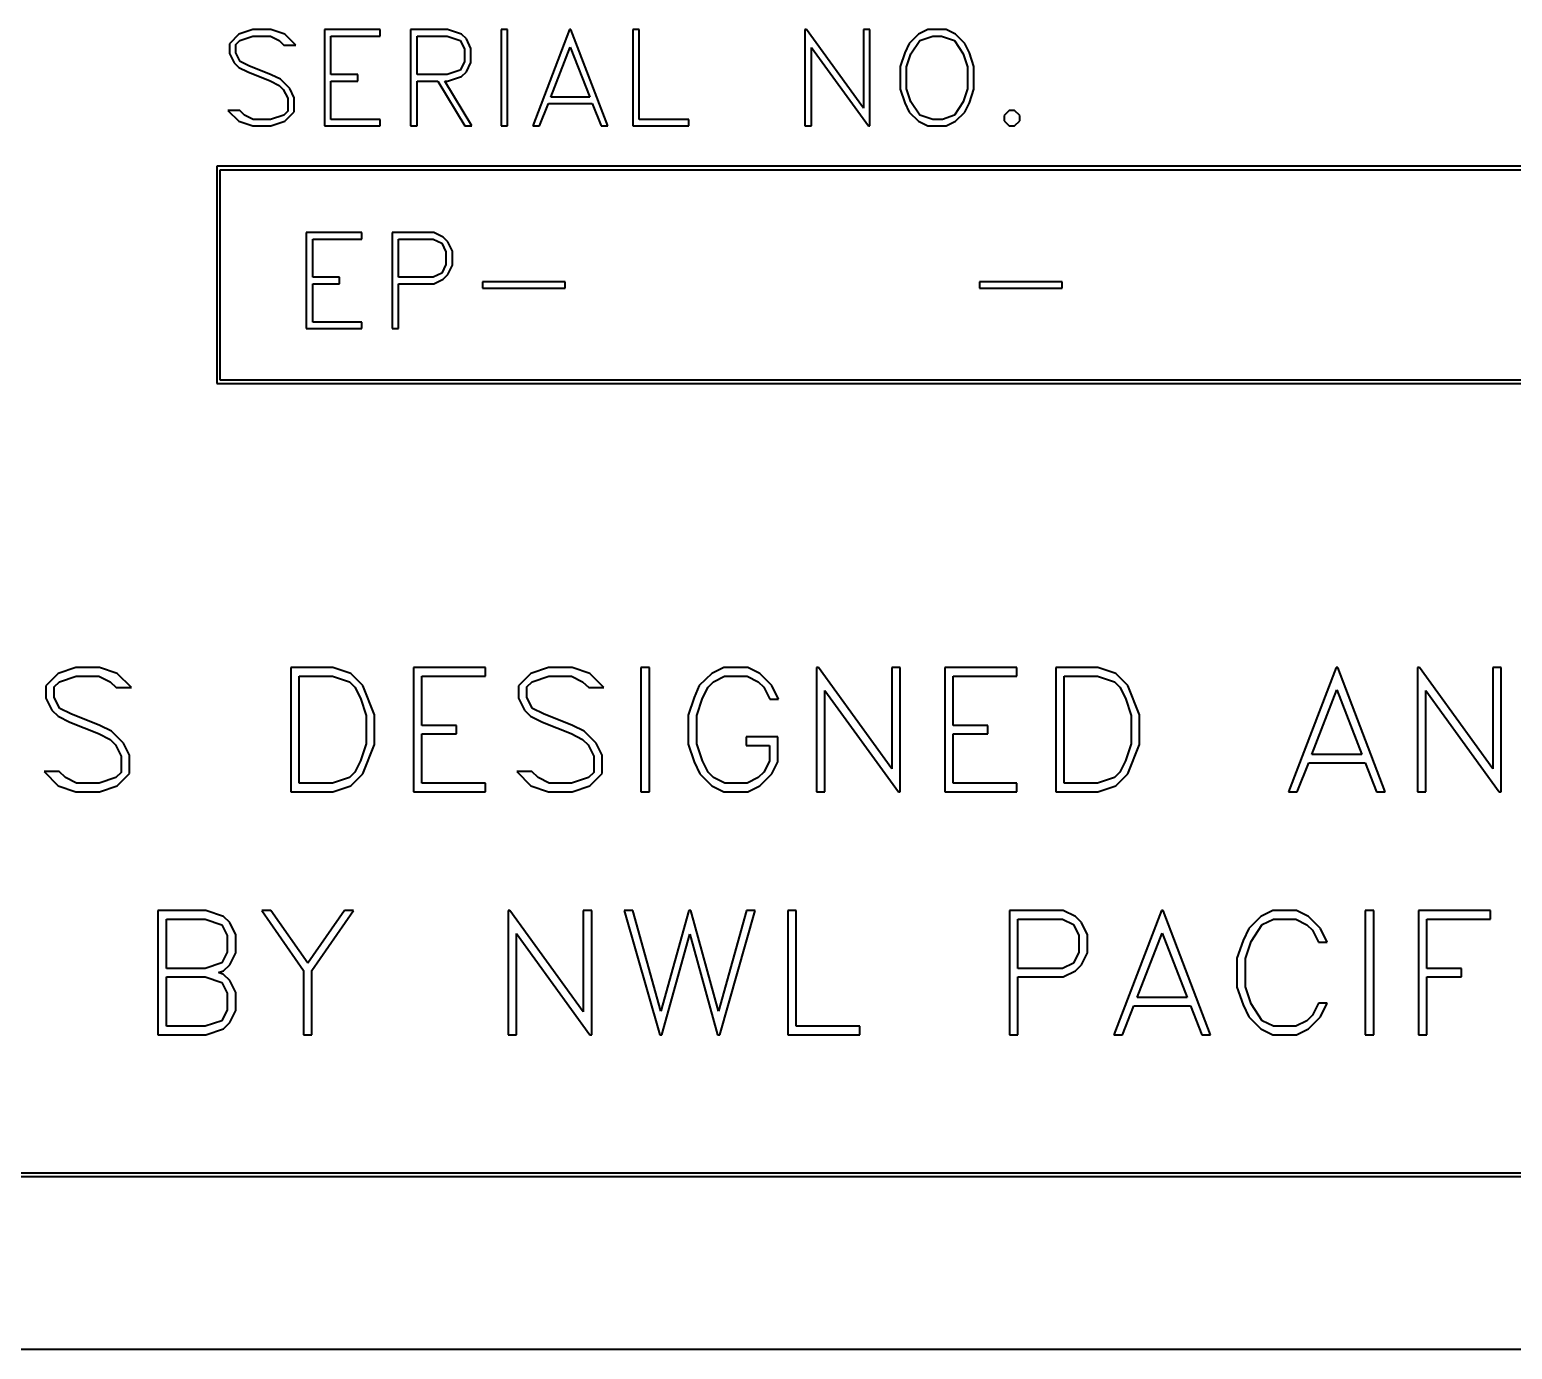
# Model space of a CAD drawing. Header units: millimetres. Extents: x 0 to 4205, y 0 to 2970.
# Drawn here: x 3446.36 to 3489.27, y 1705.12 to 1743.31 of the extents above; entities that cross this region are included whole.
import ezdxf

# ---------------------------------------------------------------- set-up
doc = ezdxf.new("R2010")
doc.units = ezdxf.units.MM
doc.header["$LTSCALE"] = 5
doc.layers.add('가시적인 것(ISO)', color=3, linetype='Continuous', lineweight=40)

msp = doc.modelspace()

# ---------------------------------------------------------------- linework, layer by layer
at = {"layer": '가시적인 것(ISO)'}
for p, q in [((3452.412, 1743.179), (3452.137, 1742.907)), ((3452.812, 1743.314), (3452.412, 1743.179)), ((3452.441, 1742.998), (3452.82, 1743.125)), ((3453.341, 1743.314), (3452.812, 1743.314)), ((3452.82, 1743.125), (3453.328, 1743.125)), ((3453.328, 1743.125), (3453.577, 1742.998)), ((3453.74, 1743.179), (3453.341, 1743.314)), ((3454.057, 1742.863), (3453.74, 1743.179)), ((3454.887, 1743.314), (3454.887, 1740.526)), ((3456.505, 1743.314), (3454.887, 1743.314)), ((3455.076, 1742.015), (3455.076, 1743.125)), ((3455.076, 1743.125), (3456.505, 1743.125)), ((3456.505, 1743.125), (3456.505, 1743.314)), ((3458.454, 1743.314), (3457.38, 1743.314)), ((3457.38, 1743.314), (3457.38, 1740.526)), ((3457.569, 1743.125), (3458.443, 1743.125)), ((3457.569, 1742.015), (3457.569, 1743.125)), ((3458.443, 1743.125), (3458.817, 1742.998)), ((3458.853, 1743.179), (3458.454, 1743.314)), ((3458.996, 1743.044), (3458.853, 1743.179)), ((3459.128, 1742.772), (3458.996, 1743.044)), ((3460.189, 1743.314), (3459.999, 1743.314)), ((3459.999, 1743.314), (3459.999, 1740.526)), ((3460.189, 1740.526), (3460.189, 1743.314)), ((3461.984, 1743.314), (3460.918, 1740.526)), ((3462.023, 1743.314), (3461.984, 1743.314)), ((3463.086, 1740.526), (3462.023, 1743.314)), ((3463.813, 1743.314), (3463.813, 1740.526)), ((3464.002, 1743.314), (3463.813, 1743.314)), ((3464.002, 1740.715), (3464.002, 1743.314)), ((3468.839, 1743.314), (3468.795, 1743.314)), ((3468.795, 1743.314), (3468.795, 1740.526)), ((3470.487, 1741.039), (3468.839, 1743.314)), ((3470.676, 1743.314), (3470.487, 1743.314)), ((3470.487, 1743.314), (3470.487, 1741.039)), ((3470.676, 1740.526), (3470.676, 1743.314)), ((3472.079, 1743.179), (3471.81, 1742.915)), ((3472.349, 1743.314), (3472.079, 1743.179)), ((3472.116, 1742.998), (3472.492, 1743.125)), ((3472.883, 1743.314), (3472.349, 1743.314)), ((3472.492, 1743.125), (3472.743, 1743.125)), ((3472.743, 1743.125), (3473.119, 1742.998)), ((3473.156, 1743.179), (3472.883, 1743.314)), ((3473.423, 1742.915), (3473.156, 1743.179)), ((3452.137, 1742.907), (3452.137, 1742.627)), ((3452.137, 1742.627), (3452.272, 1742.357)), ((3452.324, 1742.881), (3452.441, 1742.998)), ((3452.324, 1742.64), (3452.324, 1742.881)), ((3452.449, 1742.396), (3452.324, 1742.64)), ((3453.577, 1742.998), (3453.714, 1742.863)), ((3453.714, 1742.863), (3454.057, 1742.863)), ((3458.817, 1742.998), (3458.939, 1742.756)), ((3458.939, 1742.756), (3458.939, 1742.383)), ((3459.128, 1742.367), (3459.128, 1742.772)), ((3461.439, 1741.363), (3462.002, 1742.811)), ((3462.002, 1742.811), (3462.565, 1741.363)), ((3468.985, 1740.526), (3468.985, 1742.8)), ((3468.985, 1742.8), (3470.632, 1740.526)), ((3471.682, 1742.645), (3471.548, 1742.248)), ((3471.81, 1742.915), (3471.682, 1742.645)), ((3471.737, 1742.24), (3471.864, 1742.619)), ((3471.864, 1742.619), (3472.116, 1742.998)), ((3473.119, 1742.998), (3473.374, 1742.619)), ((3473.374, 1742.619), (3473.498, 1742.24)), ((3473.553, 1742.645), (3473.423, 1742.915)), ((3473.687, 1742.248), (3473.553, 1742.645)), ((3452.272, 1742.357), (3452.41, 1742.219)), ((3452.41, 1742.219), (3452.674, 1742.09)), ((3452.698, 1742.271), (3452.449, 1742.396)), ((3453.349, 1742.009), (3452.698, 1742.271)), ((3458.939, 1742.383), (3458.817, 1742.142)), ((3458.996, 1742.095), (3459.128, 1742.367)), ((3471.548, 1742.248), (3471.548, 1741.592)), ((3471.737, 1741.599), (3471.737, 1742.24)), ((3473.498, 1742.24), (3473.498, 1741.599)), ((3473.687, 1741.592), (3473.687, 1742.248)), ((3452.674, 1742.09), (3453.32, 1741.83)), ((3453.32, 1741.83), (3453.577, 1741.698)), ((3453.613, 1741.882), (3453.349, 1742.009)), ((3453.883, 1741.612), (3453.613, 1741.882)), ((3455.854, 1742.015), (3455.076, 1742.015)), ((3455.076, 1740.715), (3455.076, 1741.825)), ((3455.076, 1741.825), (3455.854, 1741.825)), ((3455.854, 1741.825), (3455.854, 1742.015)), ((3458.443, 1742.015), (3457.569, 1742.015)), ((3457.569, 1740.526), (3457.569, 1741.825)), ((3457.569, 1741.825), (3458.171, 1741.825)), ((3458.171, 1741.825), (3458.952, 1740.526)), ((3459.151, 1740.526), (3458.373, 1741.825)), ((3458.373, 1741.825), (3458.454, 1741.825)), ((3458.817, 1742.142), (3458.443, 1742.015)), ((3458.454, 1741.825), (3458.853, 1741.96)), ((3458.853, 1741.96), (3458.996, 1742.095)), ((3453.577, 1741.698), (3453.699, 1741.579)), ((3453.699, 1741.579), (3453.826, 1741.327)), ((3453.826, 1741.327), (3453.826, 1740.959)), ((3454.015, 1741.343), (3453.883, 1741.612)), ((3454.015, 1740.933), (3454.015, 1741.343)), ((3462.565, 1741.363), (3461.439, 1741.363)), ((3471.548, 1741.592), (3471.682, 1741.195)), ((3471.864, 1741.221), (3471.737, 1741.599)), ((3473.498, 1741.599), (3473.374, 1741.221)), ((3473.553, 1741.195), (3473.687, 1741.592)), ((3452.438, 1740.977), (3452.096, 1740.977)), ((3452.096, 1740.977), (3452.412, 1740.661)), ((3452.576, 1740.842), (3452.438, 1740.977)), ((3453.826, 1740.959), (3453.709, 1740.842)), ((3453.74, 1740.661), (3454.015, 1740.933)), ((3461.112, 1740.526), (3461.369, 1741.174)), ((3461.369, 1741.174), (3462.637, 1741.174)), ((3462.637, 1741.174), (3462.894, 1740.526)), ((3471.682, 1741.195), (3471.81, 1740.925)), ((3471.81, 1740.925), (3472.079, 1740.661)), ((3472.116, 1740.842), (3471.864, 1741.221)), ((3473.374, 1741.221), (3473.119, 1740.842)), ((3473.156, 1740.661), (3473.423, 1740.925)), ((3473.423, 1740.925), (3473.553, 1741.195)), ((3474.709, 1740.974), (3474.562, 1740.827)), ((3474.863, 1740.974), (3474.709, 1740.974)), ((3475.01, 1740.827), (3474.863, 1740.974)), ((3452.412, 1740.661), (3452.812, 1740.526)), ((3452.825, 1740.715), (3452.576, 1740.842)), ((3452.812, 1740.526), (3453.341, 1740.526)), ((3453.331, 1740.715), (3452.825, 1740.715)), ((3453.709, 1740.842), (3453.331, 1740.715)), ((3453.341, 1740.526), (3453.74, 1740.661)), ((3454.887, 1740.526), (3456.505, 1740.526)), ((3456.505, 1740.715), (3455.076, 1740.715)), ((3456.505, 1740.526), (3456.505, 1740.715)), ((3457.38, 1740.526), (3457.569, 1740.526)), ((3458.952, 1740.526), (3459.151, 1740.526)), ((3459.999, 1740.526), (3460.189, 1740.526)), ((3460.918, 1740.526), (3461.112, 1740.526)), ((3462.894, 1740.526), (3463.086, 1740.526)), ((3463.813, 1740.526), (3465.431, 1740.526)), ((3465.431, 1740.715), (3464.002, 1740.715)), ((3465.431, 1740.526), (3465.431, 1740.715)), ((3468.795, 1740.526), (3468.985, 1740.526)), ((3470.632, 1740.526), (3470.676, 1740.526)), ((3472.079, 1740.661), (3472.349, 1740.526)), ((3472.492, 1740.715), (3472.116, 1740.842)), ((3472.349, 1740.526), (3472.883, 1740.526)), ((3472.774, 1740.715), (3472.492, 1740.715)), ((3473.119, 1740.842), (3472.774, 1740.715)), ((3472.883, 1740.526), (3473.156, 1740.661)), ((3474.562, 1740.827), (3474.562, 1740.673)), ((3474.562, 1740.673), (3474.709, 1740.526)), ((3474.709, 1740.526), (3474.863, 1740.526)), ((3474.863, 1740.526), (3475.01, 1740.673)), ((3475.01, 1740.673), (3475.01, 1740.827)), ((3451.772, 1739.36), (3451.772, 1733.073)), ((3519.557, 1739.36), (3451.772, 1739.36)), ((3451.872, 1739.26), (3519.457, 1739.26)), ((3451.872, 1733.173), (3451.872, 1739.26)), ((3455.975, 1737.443), (3454.36, 1737.443)), ((3454.36, 1737.443), (3454.36, 1734.66)), ((3455.975, 1737.254), (3455.975, 1737.443)), ((3458.051, 1737.443), (3456.848, 1737.443)), ((3456.848, 1737.443), (3456.848, 1734.66)), ((3458.323, 1737.308), (3458.051, 1737.443)), ((3454.549, 1736.146), (3454.549, 1737.254)), ((3454.549, 1737.254), (3455.975, 1737.254)), ((3457.037, 1736.146), (3457.037, 1737.254)), ((3457.037, 1737.254), (3458.036, 1737.254)), ((3458.036, 1737.254), (3458.282, 1737.132)), ((3458.282, 1737.132), (3458.403, 1736.886)), ((3458.46, 1737.174), (3458.323, 1737.308)), ((3458.592, 1736.902), (3458.46, 1737.174)), ((3458.403, 1736.886), (3458.403, 1736.514)), ((3458.592, 1736.498), (3458.592, 1736.902)), ((3458.282, 1736.268), (3458.036, 1736.146)), ((3458.403, 1736.514), (3458.282, 1736.268)), ((3458.323, 1736.092), (3458.46, 1736.226)), ((3458.46, 1736.226), (3458.592, 1736.498)), ((3455.326, 1736.146), (3454.549, 1736.146)), ((3454.549, 1734.849), (3454.549, 1735.957)), ((3454.549, 1735.957), (3455.326, 1735.957)), ((3455.326, 1735.957), (3455.326, 1736.146)), ((3458.036, 1736.146), (3457.037, 1736.146)), ((3457.037, 1734.66), (3457.037, 1735.957)), ((3457.037, 1735.957), (3458.051, 1735.957)), ((3458.051, 1735.957), (3458.323, 1736.092)), ((3459.465, 1736.017), (3459.465, 1735.828)), ((3461.856, 1736.017), (3459.465, 1736.017)), ((3459.465, 1735.828), (3461.856, 1735.828)), ((3461.856, 1735.828), (3461.856, 1736.017)), ((3476.235, 1736.017), (3473.844, 1736.017)), ((3473.844, 1736.017), (3473.844, 1735.828)), ((3473.844, 1735.828), (3476.235, 1735.828)), ((3476.235, 1735.828), (3476.235, 1736.017)), ((3454.36, 1734.66), (3455.975, 1734.66)), ((3455.975, 1734.849), (3454.549, 1734.849)), ((3455.975, 1734.66), (3455.975, 1734.849)), ((3456.848, 1734.66), (3457.037, 1734.66)), ((3519.457, 1733.173), (3451.872, 1733.173)), ((3451.772, 1733.073), (3519.557, 1733.073)), ((3447.182, 1724.677), (3446.828, 1724.326)), ((3447.697, 1724.851), (3447.182, 1724.677)), ((3447.219, 1724.443), (3447.707, 1724.607)), ((3448.379, 1724.851), (3447.697, 1724.851)), ((3447.707, 1724.607), (3448.362, 1724.607)), ((3448.362, 1724.607), (3448.683, 1724.443)), ((3448.893, 1724.677), (3448.379, 1724.851)), ((3449.301, 1724.27), (3448.893, 1724.677)), ((3455.133, 1724.851), (3453.916, 1724.851)), ((3453.916, 1724.851), (3453.916, 1721.259)), ((3454.16, 1721.503), (3454.16, 1724.607)), ((3454.16, 1724.607), (3455.122, 1724.607)), ((3455.122, 1724.607), (3455.61, 1724.443)), ((3455.651, 1724.677), (3455.133, 1724.851)), ((3456.001, 1724.33), (3455.651, 1724.677)), ((3457.462, 1724.851), (3457.462, 1721.259)), ((3459.547, 1724.851), (3457.462, 1724.851)), ((3457.706, 1723.177), (3457.706, 1724.607)), ((3457.706, 1724.607), (3459.547, 1724.607)), ((3459.547, 1724.607), (3459.547, 1724.851)), ((3460.86, 1724.677), (3460.506, 1724.326)), ((3461.375, 1724.851), (3460.86, 1724.677)), ((3460.897, 1724.443), (3461.385, 1724.607)), ((3462.057, 1724.851), (3461.375, 1724.851)), ((3461.385, 1724.607), (3462.04, 1724.607)), ((3462.04, 1724.607), (3462.361, 1724.443)), ((3462.571, 1724.677), (3462.057, 1724.851)), ((3462.979, 1724.27), (3462.571, 1724.677)), ((3464.049, 1724.851), (3464.049, 1721.259)), ((3464.293, 1724.851), (3464.049, 1724.851)), ((3464.293, 1721.259), (3464.293, 1724.851)), ((3466.104, 1724.677), (3465.73, 1724.336)), ((3466.451, 1724.851), (3466.104, 1724.677)), ((3466.151, 1724.443), (3466.471, 1724.607)), ((3467.14, 1724.851), (3466.451, 1724.851)), ((3466.471, 1724.607), (3467.123, 1724.607)), ((3467.123, 1724.607), (3467.441, 1724.443)), ((3467.491, 1724.677), (3467.14, 1724.851)), ((3467.835, 1724.333), (3467.491, 1724.677)), ((3469.188, 1724.851), (3469.131, 1724.851)), ((3469.131, 1724.851), (3469.131, 1721.259)), ((3471.31, 1721.92), (3469.188, 1724.851)), ((3471.554, 1724.851), (3471.31, 1724.851)), ((3471.31, 1724.851), (3471.31, 1721.92)), ((3471.554, 1721.259), (3471.554, 1724.851)), ((3474.93, 1724.851), (3472.844, 1724.851)), ((3472.844, 1724.851), (3472.844, 1721.259)), ((3473.088, 1723.177), (3473.088, 1724.607)), ((3473.088, 1724.607), (3474.93, 1724.607)), ((3474.93, 1724.607), (3474.93, 1724.851)), ((3477.272, 1724.851), (3476.056, 1724.851)), ((3476.056, 1724.851), (3476.056, 1721.259)), ((3476.3, 1721.503), (3476.3, 1724.607)), ((3476.3, 1724.607), (3477.262, 1724.607)), ((3477.262, 1724.607), (3477.75, 1724.443)), ((3477.79, 1724.677), (3477.272, 1724.851)), ((3478.141, 1724.33), (3477.79, 1724.677)), ((3484.166, 1724.851), (3482.793, 1721.259)), ((3484.217, 1724.851), (3484.166, 1724.851)), ((3485.587, 1721.259), (3484.217, 1724.851)), ((3486.579, 1724.851), (3486.522, 1724.851)), ((3486.522, 1724.851), (3486.522, 1721.259)), ((3488.701, 1721.92), (3486.579, 1724.851)), ((3488.945, 1724.851), (3488.701, 1724.851)), ((3488.701, 1724.851), (3488.701, 1721.92)), ((3488.945, 1721.259), (3488.945, 1724.851)), ((3446.828, 1724.326), (3446.828, 1723.966)), ((3447.069, 1724.293), (3447.219, 1724.443)), ((3447.069, 1723.982), (3447.069, 1724.293)), ((3448.683, 1724.443), (3448.86, 1724.27)), ((3448.86, 1724.27), (3449.301, 1724.27)), ((3455.61, 1724.443), (3455.764, 1724.286)), ((3455.764, 1724.286), (3455.931, 1723.962)), ((3456.339, 1723.481), (3456.001, 1724.33)), ((3460.506, 1724.326), (3460.506, 1723.966)), ((3460.747, 1724.293), (3460.897, 1724.443)), ((3460.747, 1723.982), (3460.747, 1724.293)), ((3462.361, 1724.443), (3462.538, 1724.27)), ((3462.538, 1724.27), (3462.979, 1724.27)), ((3465.73, 1724.336), (3465.592, 1723.989)), ((3465.826, 1723.962), (3465.994, 1724.286)), ((3465.994, 1724.286), (3466.151, 1724.443)), ((3467.441, 1724.443), (3467.601, 1724.286)), ((3467.601, 1724.286), (3467.778, 1723.935)), ((3468.032, 1723.935), (3467.835, 1724.333)), ((3469.375, 1724.189), (3471.498, 1721.259)), ((3469.375, 1721.259), (3469.375, 1724.189)), ((3477.75, 1724.443), (3477.904, 1724.286)), ((3477.904, 1724.286), (3478.071, 1723.962)), ((3478.479, 1723.481), (3478.141, 1724.33)), ((3483.465, 1722.338), (3484.19, 1724.203)), ((3484.19, 1724.203), (3484.915, 1722.338)), ((3486.766, 1724.189), (3488.888, 1721.259)), ((3486.766, 1721.259), (3486.766, 1724.189)), ((3446.828, 1723.966), (3447.002, 1723.618)), ((3447.229, 1723.668), (3447.069, 1723.982)), ((3455.931, 1723.962), (3456.095, 1723.468)), ((3460.506, 1723.966), (3460.68, 1723.618)), ((3460.907, 1723.668), (3460.747, 1723.982)), ((3465.592, 1723.989), (3465.419, 1723.478)), ((3465.663, 1723.468), (3465.826, 1723.962)), ((3467.778, 1723.935), (3468.032, 1723.935)), ((3478.071, 1723.962), (3478.235, 1723.468)), ((3447.002, 1723.618), (3447.179, 1723.441)), ((3447.179, 1723.441), (3447.52, 1723.274)), ((3447.55, 1723.508), (3447.229, 1723.668)), ((3448.389, 1723.17), (3447.55, 1723.508)), ((3456.095, 1723.468), (3456.095, 1722.642)), ((3456.339, 1722.629), (3456.339, 1723.481)), ((3460.68, 1723.618), (3460.857, 1723.441)), ((3460.857, 1723.441), (3461.198, 1723.274)), ((3461.228, 1723.508), (3460.907, 1723.668)), ((3462.067, 1723.17), (3461.228, 1723.508)), ((3465.419, 1723.478), (3465.419, 1722.632)), ((3465.663, 1722.642), (3465.663, 1723.468)), ((3478.235, 1723.468), (3478.235, 1722.642)), ((3478.479, 1722.629), (3478.479, 1723.481)), ((3447.52, 1723.274), (3448.352, 1722.94)), ((3448.352, 1722.94), (3448.683, 1722.769)), ((3448.73, 1723.006), (3448.389, 1723.17)), ((3449.077, 1722.659), (3448.73, 1723.006)), ((3458.708, 1723.177), (3457.706, 1723.177)), ((3457.706, 1721.503), (3457.706, 1722.933)), ((3457.706, 1722.933), (3458.708, 1722.933)), ((3458.708, 1722.933), (3458.708, 1723.177)), ((3461.198, 1723.274), (3462.03, 1722.94)), ((3462.03, 1722.94), (3462.361, 1722.769)), ((3462.408, 1723.006), (3462.067, 1723.17)), ((3462.755, 1722.659), (3462.408, 1723.006)), ((3474.091, 1723.177), (3473.088, 1723.177)), ((3473.088, 1721.503), (3473.088, 1722.933)), ((3473.088, 1722.933), (3474.091, 1722.933)), ((3474.091, 1722.933), (3474.091, 1723.177)), ((3448.683, 1722.769), (3448.84, 1722.615)), ((3448.84, 1722.615), (3449.004, 1722.291)), ((3449.248, 1722.311), (3449.077, 1722.659)), ((3456.095, 1722.642), (3455.931, 1722.148)), ((3456.001, 1721.78), (3456.339, 1722.629)), ((3462.361, 1722.769), (3462.518, 1722.615)), ((3462.518, 1722.615), (3462.682, 1722.291)), ((3462.926, 1722.311), (3462.755, 1722.659)), ((3465.419, 1722.632), (3465.592, 1722.121)), ((3465.826, 1722.148), (3465.663, 1722.642)), ((3468.009, 1722.843), (3467.093, 1722.843)), ((3467.093, 1722.843), (3467.093, 1722.599)), ((3467.093, 1722.599), (3467.765, 1722.599)), ((3467.765, 1722.599), (3467.765, 1722.144)), ((3468.009, 1722.124), (3468.009, 1722.843)), ((3478.235, 1722.642), (3478.071, 1722.148)), ((3478.141, 1721.78), (3478.479, 1722.629)), ((3449.004, 1722.291), (3449.004, 1721.817)), ((3449.248, 1721.783), (3449.248, 1722.311)), ((3455.931, 1722.148), (3455.764, 1721.823)), ((3462.682, 1722.291), (3462.682, 1721.817)), ((3462.926, 1721.783), (3462.926, 1722.311)), ((3465.592, 1722.121), (3465.756, 1721.773)), ((3465.994, 1721.823), (3465.826, 1722.148)), ((3467.765, 1722.144), (3467.601, 1721.827)), ((3467.835, 1721.777), (3468.009, 1722.124)), ((3478.071, 1722.148), (3477.904, 1721.823)), ((3483.044, 1721.259), (3483.374, 1722.094)), ((3483.374, 1722.094), (3485.009, 1722.094)), ((3484.915, 1722.338), (3483.465, 1722.338)), ((3485.009, 1722.094), (3485.339, 1721.259)), ((3447.216, 1721.84), (3446.775, 1721.84)), ((3446.775, 1721.84), (3447.182, 1721.432)), ((3447.393, 1721.666), (3447.216, 1721.84)), ((3447.714, 1721.503), (3447.393, 1721.666)), ((3448.853, 1721.666), (3448.365, 1721.503)), ((3449.004, 1721.817), (3448.853, 1721.666)), ((3448.893, 1721.432), (3449.248, 1721.783)), ((3455.61, 1721.666), (3455.122, 1721.503)), ((3455.764, 1721.823), (3455.61, 1721.666)), ((3455.651, 1721.432), (3456.001, 1721.78)), ((3460.894, 1721.84), (3460.453, 1721.84)), ((3460.453, 1721.84), (3460.86, 1721.432)), ((3461.071, 1721.666), (3460.894, 1721.84)), ((3461.392, 1721.503), (3461.071, 1721.666)), ((3462.531, 1721.666), (3462.043, 1721.503)), ((3462.682, 1721.817), (3462.531, 1721.666)), ((3462.571, 1721.432), (3462.926, 1721.783)), ((3465.756, 1721.773), (3466.104, 1721.432)), ((3466.151, 1721.666), (3465.994, 1721.823)), ((3466.475, 1721.503), (3466.151, 1721.666)), ((3467.444, 1721.666), (3467.123, 1721.503)), ((3467.601, 1721.827), (3467.444, 1721.666)), ((3467.491, 1721.432), (3467.835, 1721.777)), ((3477.75, 1721.666), (3477.262, 1721.503)), ((3477.904, 1721.823), (3477.75, 1721.666)), ((3477.79, 1721.432), (3478.141, 1721.78)), ((3447.182, 1721.432), (3447.697, 1721.259)), ((3447.697, 1721.259), (3448.379, 1721.259)), ((3448.365, 1721.503), (3447.714, 1721.503)), ((3448.379, 1721.259), (3448.893, 1721.432)), ((3453.916, 1721.259), (3455.133, 1721.259)), ((3455.122, 1721.503), (3454.16, 1721.503)), ((3455.133, 1721.259), (3455.651, 1721.432)), ((3457.462, 1721.259), (3459.547, 1721.259)), ((3459.547, 1721.503), (3457.706, 1721.503)), ((3459.547, 1721.259), (3459.547, 1721.503)), ((3460.86, 1721.432), (3461.375, 1721.259)), ((3461.375, 1721.259), (3462.057, 1721.259)), ((3462.043, 1721.503), (3461.392, 1721.503)), ((3462.057, 1721.259), (3462.571, 1721.432)), ((3464.049, 1721.259), (3464.293, 1721.259)), ((3466.104, 1721.432), (3466.451, 1721.259)), ((3466.451, 1721.259), (3467.143, 1721.259)), ((3467.123, 1721.503), (3466.475, 1721.503)), ((3467.143, 1721.259), (3467.491, 1721.432)), ((3469.131, 1721.259), (3469.375, 1721.259)), ((3471.498, 1721.259), (3471.554, 1721.259)), ((3472.844, 1721.259), (3474.93, 1721.259)), ((3474.93, 1721.503), (3473.088, 1721.503)), ((3474.93, 1721.259), (3474.93, 1721.503)), ((3476.056, 1721.259), (3477.272, 1721.259)), ((3477.262, 1721.503), (3476.3, 1721.503)), ((3477.272, 1721.259), (3477.79, 1721.432)), ((3482.793, 1721.259), (3483.044, 1721.259)), ((3485.339, 1721.259), (3485.587, 1721.259)), ((3486.522, 1721.259), (3486.766, 1721.259)), ((3488.888, 1721.259), (3488.945, 1721.259)), ((3451.453, 1717.816), (3450.07, 1717.816)), ((3450.07, 1717.816), (3450.07, 1714.224)), ((3451.968, 1717.642), (3451.453, 1717.816)), ((3453.338, 1717.816), (3453.077, 1717.816)), ((3453.077, 1717.816), (3454.284, 1716.088)), ((3454.407, 1716.292), (3453.338, 1717.816)), ((3455.473, 1717.816), (3454.407, 1716.292)), ((3454.528, 1716.088), (3455.734, 1717.816)), ((3455.734, 1717.816), (3455.473, 1717.816)), ((3460.259, 1717.816), (3460.202, 1717.816)), ((3460.202, 1717.816), (3460.202, 1714.224)), ((3462.381, 1714.885), (3460.259, 1717.816)), ((3462.625, 1717.816), (3462.381, 1717.816)), ((3462.381, 1717.816), (3462.381, 1714.885)), ((3462.625, 1714.224), (3462.625, 1717.816)), ((3463.818, 1717.816), (3463.567, 1717.816)), ((3463.567, 1717.816), (3464.597, 1714.224)), ((3464.623, 1714.909), (3463.818, 1717.816)), ((3465.432, 1717.816), (3464.623, 1714.909)), ((3465.492, 1717.816), (3465.432, 1717.816)), ((3466.298, 1714.909), (3465.492, 1717.816)), ((3467.106, 1717.816), (3466.298, 1714.909)), ((3466.328, 1714.224), (3467.354, 1717.816)), ((3467.354, 1717.816), (3467.106, 1717.816)), ((3468.54, 1717.816), (3468.296, 1717.816)), ((3468.296, 1717.816), (3468.296, 1714.224)), ((3468.54, 1714.468), (3468.54, 1717.816)), ((3476.27, 1717.816), (3474.716, 1717.816)), ((3474.716, 1717.816), (3474.716, 1714.224)), ((3476.621, 1717.642), (3476.27, 1717.816)), ((3479.11, 1717.816), (3477.737, 1714.224)), ((3479.16, 1717.816), (3479.11, 1717.816)), ((3480.531, 1714.224), (3479.16, 1717.816)), ((3482.332, 1717.816), (3481.984, 1717.642)), ((3483.02, 1717.816), (3482.332, 1717.816)), ((3483.371, 1717.642), (3483.02, 1717.816)), ((3485.256, 1717.816), (3485.012, 1717.816)), ((3485.012, 1717.816), (3485.012, 1714.224)), ((3485.256, 1714.224), (3485.256, 1717.816)), ((3488.635, 1717.816), (3486.549, 1717.816)), ((3486.549, 1717.816), (3486.549, 1714.224)), ((3488.635, 1717.572), (3488.635, 1717.816)), ((3450.314, 1717.572), (3451.44, 1717.572)), ((3450.314, 1716.142), (3450.314, 1717.572)), ((3451.44, 1717.572), (3451.921, 1717.408)), ((3451.921, 1717.408), (3452.078, 1717.098)), ((3452.152, 1717.469), (3451.968, 1717.642)), ((3452.322, 1717.118), (3452.152, 1717.469)), ((3474.96, 1716.142), (3474.96, 1717.572)), ((3474.96, 1717.572), (3476.25, 1717.572)), ((3476.25, 1717.572), (3476.567, 1717.415)), ((3476.567, 1717.415), (3476.724, 1717.098)), ((3476.798, 1717.469), (3476.621, 1717.642)), ((3476.968, 1717.118), (3476.798, 1717.469)), ((3481.64, 1717.301), (3481.473, 1716.954)), ((3481.984, 1717.642), (3481.64, 1717.301)), ((3481.707, 1716.92), (3482.031, 1717.415)), ((3482.031, 1717.415), (3482.352, 1717.572)), ((3482.352, 1717.572), (3483.004, 1717.572)), ((3483.004, 1717.572), (3483.321, 1717.408)), ((3483.321, 1717.408), (3483.481, 1717.251)), ((3483.715, 1717.298), (3483.371, 1717.642)), ((3483.913, 1716.9), (3483.715, 1717.298)), ((3486.793, 1716.142), (3486.793, 1717.572)), ((3486.793, 1717.572), (3488.635, 1717.572)), ((3452.078, 1717.098), (3452.078, 1716.616)), ((3452.322, 1716.596), (3452.322, 1717.118)), ((3460.446, 1714.224), (3460.446, 1717.154)), ((3460.446, 1717.154), (3462.568, 1714.224)), ((3464.653, 1714.224), (3465.459, 1717.131)), ((3465.459, 1717.131), (3466.268, 1714.224)), ((3476.724, 1717.098), (3476.724, 1716.616)), ((3476.968, 1716.596), (3476.968, 1717.118)), ((3478.408, 1715.303), (3479.134, 1717.168)), ((3479.134, 1717.168), (3479.859, 1715.303)), ((3481.473, 1716.954), (3481.299, 1716.443)), ((3481.543, 1716.433), (3481.707, 1716.92)), ((3483.481, 1717.251), (3483.659, 1716.9)), ((3483.659, 1716.9), (3483.913, 1716.9)), ((3452.078, 1716.616), (3451.921, 1716.306)), ((3452.152, 1716.245), (3452.322, 1716.596)), ((3476.724, 1716.616), (3476.567, 1716.299)), ((3476.798, 1716.245), (3476.968, 1716.596)), ((3481.299, 1716.443), (3481.299, 1715.597)), ((3481.543, 1715.607), (3481.543, 1716.433)), ((3451.44, 1716.142), (3450.314, 1716.142)), ((3451.921, 1716.306), (3451.44, 1716.142)), ((3451.821, 1716.022), (3451.968, 1716.072)), ((3451.968, 1715.971), (3451.821, 1716.022)), ((3451.968, 1716.072), (3452.152, 1716.245)), ((3454.284, 1716.088), (3454.284, 1714.224)), ((3454.528, 1714.224), (3454.528, 1716.088)), ((3476.25, 1716.142), (3474.96, 1716.142)), ((3476.567, 1716.299), (3476.25, 1716.142)), ((3476.27, 1715.898), (3476.621, 1716.072)), ((3476.621, 1716.072), (3476.798, 1716.245)), ((3487.796, 1716.142), (3486.793, 1716.142)), ((3487.796, 1715.898), (3487.796, 1716.142)), ((3450.314, 1715.898), (3451.44, 1715.898)), ((3450.314, 1714.468), (3450.314, 1715.898)), ((3451.44, 1715.898), (3451.921, 1715.734)), ((3451.921, 1715.734), (3452.078, 1715.423)), ((3452.152, 1715.794), (3451.968, 1715.971)), ((3452.322, 1715.443), (3452.152, 1715.794)), ((3474.96, 1714.224), (3474.96, 1715.898)), ((3474.96, 1715.898), (3476.27, 1715.898)), ((3481.299, 1715.597), (3481.473, 1715.086)), ((3481.707, 1715.119), (3481.543, 1715.607)), ((3486.793, 1714.224), (3486.793, 1715.898)), ((3486.793, 1715.898), (3487.796, 1715.898)), ((3452.078, 1715.423), (3452.078, 1714.942)), ((3452.322, 1714.922), (3452.322, 1715.443)), ((3479.859, 1715.303), (3478.408, 1715.303)), ((3483.659, 1715.139), (3483.481, 1714.788)), ((3483.913, 1715.139), (3483.659, 1715.139)), ((3483.715, 1714.742), (3483.913, 1715.139)), ((3452.078, 1714.942), (3451.921, 1714.631)), ((3452.152, 1714.575), (3452.322, 1714.922)), ((3477.987, 1714.224), (3478.318, 1715.059)), ((3478.318, 1715.059), (3479.952, 1715.059)), ((3479.952, 1715.059), (3480.283, 1714.224)), ((3481.473, 1715.086), (3481.64, 1714.738)), ((3481.64, 1714.738), (3481.984, 1714.397)), ((3482.031, 1714.628), (3481.707, 1715.119)), ((3483.481, 1714.788), (3483.321, 1714.631)), ((3483.371, 1714.397), (3483.715, 1714.742)), ((3451.44, 1714.468), (3450.314, 1714.468)), ((3451.921, 1714.631), (3451.44, 1714.468)), ((3451.453, 1714.224), (3451.968, 1714.397)), ((3451.968, 1714.397), (3452.152, 1714.575)), ((3470.381, 1714.468), (3468.54, 1714.468)), ((3470.381, 1714.224), (3470.381, 1714.468)), ((3481.984, 1714.397), (3482.332, 1714.224)), ((3482.352, 1714.468), (3482.031, 1714.628)), ((3483.004, 1714.468), (3482.352, 1714.468)), ((3483.321, 1714.631), (3483.004, 1714.468)), ((3483.02, 1714.224), (3483.371, 1714.397)), ((3450.07, 1714.224), (3451.453, 1714.224)), ((3454.284, 1714.224), (3454.528, 1714.224)), ((3460.202, 1714.224), (3460.446, 1714.224)), ((3462.568, 1714.224), (3462.625, 1714.224)), ((3464.597, 1714.224), (3464.653, 1714.224)), ((3466.268, 1714.224), (3466.328, 1714.224)), ((3468.296, 1714.224), (3470.381, 1714.224)), ((3474.716, 1714.224), (3474.96, 1714.224)), ((3477.737, 1714.224), (3477.987, 1714.224)), ((3480.283, 1714.224), (3480.531, 1714.224)), ((3482.332, 1714.224), (3483.02, 1714.224)), ((3485.012, 1714.224), (3485.256, 1714.224)), ((3486.549, 1714.224), (3486.793, 1714.224)), ((3379.923, 1710.119), (3521.635, 1710.119)), ((3521.556, 1710.219), (3380.002, 1710.219)), ((3530.643, 1705.119), (3370.643, 1705.119))]:
    msp.add_line(p, q, dxfattribs=at)

doc.saveas('drawing.dxf')
